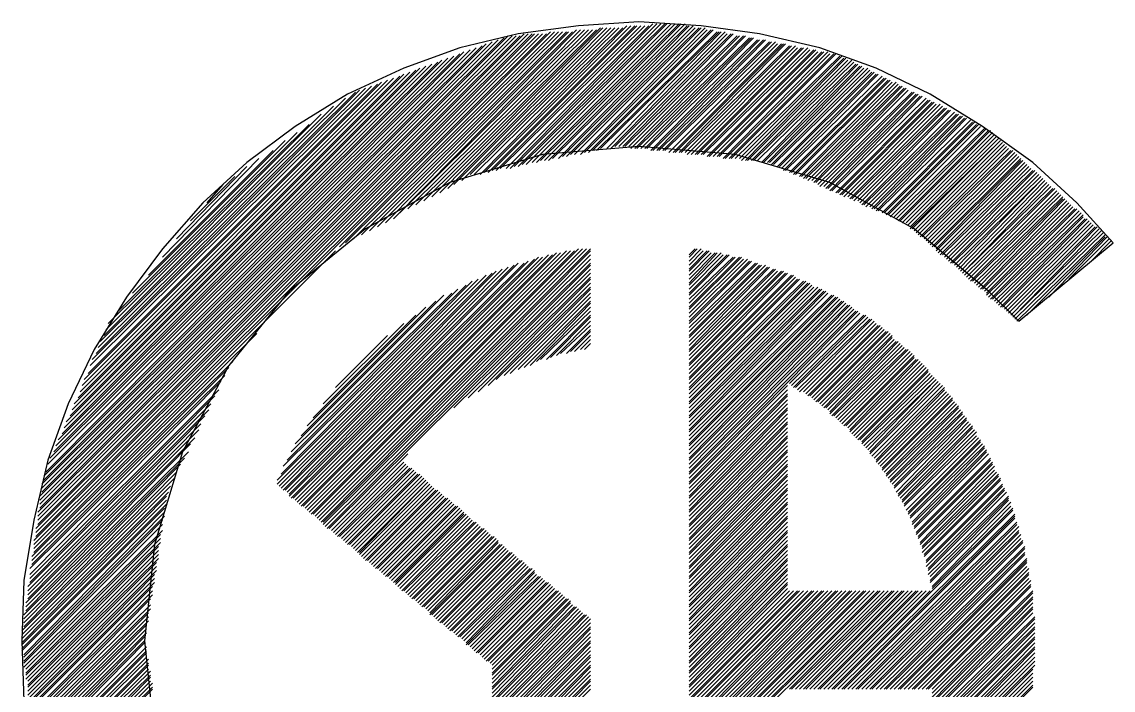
# Model space of a CAD drawing. Extents: x 11 to 601, y 12 to 779.
# Drawn here: x 544.5 to 577.08, y 195.21 to 215.16 of the extents above; entities that cross this region are included whole.
import ezdxf

# ---------------------------------------------------------------- set-up
doc = ezdxf.new("R2010")
doc.units = 0
doc.layers.add('DH152', color=7, linetype='CONTINUOUS')

msp = doc.modelspace()

# ---------------------------------------------------------------- linework, layer by layer
at = {"layer": 'DH152', "color": 7}
for points in [[(577.079986, 208.559995), (575.999986, 209.759995), (574.679986, 210.959995), (573.179986, 212.039995), (571.619986, 212.999995), (569.999986, 213.779995), (568.319986, 214.379995), (566.519986, 214.799995), (564.779986, 215.039995), (562.919986, 215.159995), (561.119986, 215.039995), (559.319986, 214.799995), (557.579986, 214.379995), (555.899986, 213.779995), (554.219986, 212.999995), (552.659986, 212.039995), (551.219986, 210.959995), (549.899986, 209.759995), (548.699986, 208.379995), (547.619986, 206.939995), (546.659986, 205.379995), (545.879986, 203.759995), (545.279986, 202.079995), (544.859986, 200.279995), (544.559986, 198.479995), (544.499986, 196.679995), (544.559986, 194.879995)], [(562.559986, 215.039995), (558.179986, 210.599995)], [(562.679986, 215.039995), (558.299986, 210.659995)], [(562.799986, 215.039995), (558.419986, 210.659995)], [(562.859986, 215.039995), (558.539986, 210.719995)], [(562.979986, 215.039995), (558.659986, 210.719995)], [(563.099986, 215.039995), (558.779986, 210.779995)], [(563.219986, 215.039995), (558.959986, 210.779995)], [(563.339986, 215.099995), (559.079986, 210.779995)], [(563.459986, 215.099995), (559.199986, 210.839995)], [(563.579986, 215.099995), (559.319986, 210.839995)], [(563.699986, 215.099995), (559.439986, 210.899995)], [(563.759986, 215.099995), (559.559986, 210.899995)], [(563.879986, 215.099995), (559.739986, 210.959995)], [(563.999986, 215.099995), (559.859986, 210.959995)], [(564.119986, 215.099995), (559.979986, 211.019995)], [(564.179986, 215.099995), (560.099986, 211.019995)], [(564.299986, 215.099995), (560.219986, 211.019995)], [(564.359986, 215.039995), (560.339986, 211.079995)], [(564.419986, 215.039995), (560.519986, 211.079995)], [(564.539986, 215.039995), (560.639986, 211.139995)], [(560.279986, 214.859995), (544.859986, 199.439995)], [(560.159986, 214.799995), (544.859986, 199.559995)], [(560.039986, 214.799995), (544.859986, 199.679995)], [(559.919986, 214.799995), (544.919986, 199.799995)], [(559.799986, 214.799995), (544.919986, 199.919995)], [(559.739986, 214.799995), (544.919986, 200.039995)], [(559.619986, 214.799995), (544.979986, 200.159995)], [(559.499986, 214.799995), (544.979986, 200.279995)], [(559.379986, 214.739995), (544.979986, 200.399995)], [(559.259986, 214.739995), (544.979986, 200.519995)], [(559.139986, 214.739995), (545.039986, 200.639995)], [(559.019986, 214.739995), (545.039986, 200.759995)], [(560.399986, 214.859995), (553.979986, 208.439995)], [(560.519986, 214.859995), (554.159986, 208.559995)], [(560.639986, 214.859995), (554.399986, 208.679995)], [(560.759986, 214.859995), (554.639986, 208.799995)], [(560.819986, 214.859995), (554.879986, 208.919995)], [(560.939986, 214.859995), (555.119986, 209.039995)], [(561.059986, 214.919995), (555.359986, 209.159995)], [(561.179986, 214.919995), (555.599986, 209.279995)], [(561.299986, 214.919995), (555.779986, 209.459995)], [(561.419986, 214.919995), (556.019986, 209.579995)], [(561.539986, 214.919995), (556.259986, 209.699995)], [(561.659986, 214.919995), (556.499986, 209.819995)], [(561.779986, 214.979995), (556.739986, 209.939995)], [(561.839986, 214.979995), (556.979986, 210.059995)], [(561.959986, 214.979995), (557.219986, 210.179995)], [(562.079986, 214.979995), (557.399986, 210.299995)], [(562.199986, 214.979995), (557.639986, 210.419995)], [(562.319986, 214.979995), (557.879986, 210.599995)], [(562.439986, 214.979995), (557.999986, 210.599995)], [(564.599986, 214.979995), (560.759986, 211.139995)], [(564.719986, 214.979995), (560.879986, 211.199995)], [(564.779986, 214.979995), (560.999986, 211.199995)], [(564.899986, 214.979995), (561.179986, 211.199995)], [(564.959986, 214.919995), (561.299986, 211.259995)], [(565.079986, 214.919995), (561.419986, 211.259995)], [(565.139986, 214.919995), (561.539986, 211.319995)], [(565.259986, 214.859995), (561.659986, 211.319995)], [(565.319986, 214.859995), (561.779986, 211.379995)], [(565.379986, 214.859995), (561.959986, 211.379995)], [(565.499986, 214.859995), (562.079986, 211.379995)], [(565.559986, 214.799995), (562.199986, 211.439995)], [(565.679986, 214.799995), (562.319986, 211.439995)], [(565.739986, 214.799995), (562.439986, 211.439995)], [(565.859986, 214.739995), (562.499986, 211.439995)], [(565.919986, 214.739995), (562.619986, 211.439995)], [(566.039986, 214.739995), (562.679986, 211.379995)], [(566.099986, 214.739995), (562.799986, 211.379995)], [(558.899986, 214.679995), (545.039986, 200.879995)], [(558.719986, 214.619995), (545.039986, 200.999995)], [(558.539986, 214.559995), (545.099986, 201.119995)], [(558.359986, 214.499995), (545.099986, 201.239995)], [(558.239986, 214.439995), (545.099986, 201.359995)], [(558.059986, 214.379995), (545.159986, 201.479995)], [(566.219986, 214.679995), (562.859986, 211.379995)], [(566.279986, 214.679995), (562.979986, 211.379995)], [(566.339986, 214.679995), (563.099986, 211.379995)], [(566.459986, 214.619995), (563.159986, 211.379995)], [(566.519986, 214.619995), (563.279986, 211.319995)], [(566.639986, 214.619995), (563.339986, 211.319995)], [(566.699986, 214.619995), (563.459986, 211.319995)], [(566.819986, 214.559995), (563.519986, 211.319995)], [(566.879986, 214.559995), (563.639986, 211.319995)], [(566.999986, 214.559995), (563.699986, 211.319995)], [(567.059986, 214.499995), (563.819986, 211.259995)], [(567.179986, 214.499995), (563.939986, 211.259995)], [(567.239986, 214.499995), (563.999986, 211.259995)], [(567.299986, 214.499995), (564.119986, 211.259995)], [(567.419986, 214.439995), (564.179986, 211.259995)], [(567.479986, 214.439995), (564.299986, 211.259995)], [(567.599986, 214.439995), (564.359986, 211.199995)], [(567.659986, 214.379995), (564.479986, 211.199995)], [(567.779986, 214.379995), (564.599986, 211.199995)], [(567.839986, 214.379995), (564.659986, 211.199995)], [(567.959986, 214.379995), (564.779986, 211.199995)], [(557.879986, 214.319995), (545.159986, 201.599995)], [(557.699986, 214.259995), (545.219986, 201.719995)], [(557.579986, 214.199995), (545.279986, 201.959995)], [(557.399986, 214.139995), (545.339986, 202.139995)], [(557.219986, 214.079995), (545.459986, 202.319995)], [(568.019986, 214.319995), (564.839986, 211.199995)], [(568.139986, 214.319995), (564.959986, 211.139995)], [(568.199986, 214.319995), (565.019986, 211.139995)], [(568.259986, 214.259995), (565.139986, 211.139995)], [(568.379986, 214.259995), (565.259986, 211.139995)], [(568.439986, 214.259995), (565.319986, 211.139995)], [(568.559986, 214.259995), (565.439986, 211.079995)], [(568.619986, 214.199995), (565.499986, 211.079995)], [(568.739986, 214.199995), (565.619986, 211.079995)], [(568.799986, 214.199995), (565.679986, 211.079995)], [(568.919986, 214.139995), (565.799986, 211.079995)], [(568.979986, 214.139995), (565.919986, 211.079995)], [(569.039986, 214.079995), (565.979986, 211.019995)], [(569.099986, 214.079995), (566.099986, 211.019995)], [(557.039986, 214.019995), (545.519986, 202.499995)], [(556.919986, 213.959995), (545.579986, 202.679995)], [(556.739986, 213.899995), (545.699986, 202.859995)], [(556.559986, 213.839995), (545.759986, 203.039995)], [(556.379986, 213.779995), (545.819986, 203.219995)], [(569.159986, 214.019995), (566.159986, 211.019995)], [(569.279986, 214.019995), (566.279986, 211.019995)], [(569.339986, 213.959995), (566.339986, 211.019995)], [(569.399986, 213.899995), (566.459986, 211.019995)], [(569.459986, 213.899995), (566.579986, 210.959995)], [(569.519986, 213.839995), (566.639986, 210.959995)], [(569.579986, 213.839995), (566.759986, 210.959995)], [(569.639986, 213.779995), (566.819986, 210.959995)], [(569.759986, 213.779995), (566.879986, 210.899995)], [(556.259986, 213.719995), (545.939986, 203.399995)], [(556.079986, 213.659995), (545.999986, 203.579995)], [(555.899986, 213.599995), (546.059986, 203.759995)], [(555.779986, 213.539995), (546.179986, 203.939995)], [(555.599986, 213.479995), (546.239986, 204.119995)], [(555.419986, 213.419995), (546.299986, 204.299995)], [(569.819986, 213.719995), (566.939986, 210.899995)], [(569.879986, 213.659995), (567.059986, 210.839995)], [(569.939986, 213.659995), (567.119986, 210.839995)], [(569.999986, 213.599995), (567.179986, 210.779995)], [(570.059986, 213.599995), (567.239986, 210.719995)], [(570.179986, 213.539995), (567.299986, 210.719995)], [(570.239986, 213.479995), (567.419986, 210.659995)], [(570.299986, 213.479995), (567.479986, 210.659995)], [(570.359986, 213.419995), (567.539986, 210.599995)], [(570.419986, 213.419995), (567.599986, 210.599995)], [(555.239986, 213.359995), (546.359986, 204.479995)], [(555.119986, 213.299995), (546.479986, 204.659995)], [(554.939986, 213.239995), (546.539986, 204.899995)], [(554.759986, 213.179995), (546.599986, 205.079995)], [(554.579986, 213.119995), (546.719986, 205.259995)], [(570.479986, 213.359995), (567.719986, 210.539995)], [(570.599986, 213.359995), (567.779986, 210.539995)], [(570.659986, 213.299995), (567.839986, 210.479995)], [(570.719986, 213.239995), (567.899986, 210.479995)], [(570.779986, 213.239995), (567.959986, 210.419995)], [(570.839986, 213.179995), (568.079986, 210.419995)], [(570.899986, 213.179995), (568.139986, 210.359995)], [(570.959986, 213.119995), (568.199986, 210.359995)], [(554.459986, 213.059995), (546.779986, 205.439995)], [(554.159986, 212.879995), (546.839986, 205.619995)], [(571.079986, 213.059995), (568.259986, 210.299995)], [(571.139986, 213.059995), (568.319986, 210.239995)], [(571.199986, 212.999995), (568.439986, 210.239995)], [(571.259986, 212.999995), (568.499986, 210.179995)], [(571.319986, 212.939995), (568.559986, 210.179995)], [(571.379986, 212.939995), (568.619986, 210.119995)], [(571.499986, 212.879995), (568.679986, 210.119995)], [(571.559986, 212.819995), (568.799986, 210.059995)], [(571.619986, 212.819995), (568.859986, 210.059995)], [(571.679986, 212.759995), (568.919986, 209.999995)], [(571.739986, 212.759995), (568.979986, 209.999995)], [(553.799986, 212.639995), (546.959986, 205.799995)], [(571.799986, 212.699995), (569.039986, 209.939995)], [(571.919986, 212.699995), (569.159986, 209.939995)], [(571.979986, 212.639995), (569.219986, 209.879995)], [(572.039986, 212.579995), (569.279986, 209.879995)], [(572.099986, 212.579995), (569.339986, 209.819995)], [(572.159986, 212.519995), (569.459986, 209.819995)], [(572.219986, 212.519995), (569.519986, 209.759995)], [(572.339986, 212.459995), (569.579986, 209.699995)], [(553.439986, 212.399995), (547.019986, 205.979995)], [(553.079986, 212.099995), (547.079986, 206.159995)], [(572.399986, 212.399995), (569.639986, 209.699995)], [(572.459986, 212.399995), (569.699986, 209.639995)], [(572.519986, 212.339995), (569.819986, 209.639995)], [(572.579986, 212.339995), (569.879986, 209.579995)], [(572.639986, 212.279995), (569.939986, 209.579995)], [(572.699986, 212.279995), (569.999986, 209.519995)], [(572.819986, 212.219995), (570.059986, 209.519995)], [(572.879986, 212.159995), (570.179986, 209.459995)], [(572.939986, 212.159995), (570.239986, 209.459995)], [(572.999986, 212.099995), (570.299986, 209.399995)], [(573.059986, 212.099995), (570.359986, 209.399995)], [(552.719986, 211.859995), (547.379986, 206.519995)], [(573.119986, 212.039995), (570.419986, 209.339995)], [(573.239986, 211.979995), (570.539986, 209.339995)], [(573.299986, 211.979995), (570.599986, 209.279995)], [(573.359986, 211.919995), (570.659986, 209.219995)], [(573.419986, 211.919995), (570.719986, 209.219995)], [(573.479986, 211.859995), (570.779986, 209.159995)], [(573.539986, 211.799995), (570.899986, 209.159995)], [(552.359986, 211.619995), (547.799986, 207.059995)], [(573.599986, 211.739995), (570.959986, 209.099995)], [(573.659986, 211.679995), (571.019986, 209.039995)], [(573.719986, 211.619995), (571.019986, 208.979995)], [(573.719986, 211.619995), (571.079986, 208.979995)], [(573.779986, 211.559995), (571.139986, 208.919995)], [(573.839986, 211.499995), (571.199986, 208.859995)], [(574.259986, 206.219995), (573.359986, 207.119995), (571.139986, 208.979995), (568.619986, 210.359995), (565.799986, 211.199995), (562.919986, 211.439995), (560.039986, 211.199995), (557.279986, 210.359995), (554.759986, 208.979995), (552.479986, 207.119995), (550.679986, 204.899995), (549.299986, 202.319995), (548.459986, 199.559995), (548.159986, 196.679995), (548.459986, 193.799995)], [(551.999986, 211.319995), (548.279986, 207.599995)], [(573.899986, 211.439995), (571.259986, 208.799995)], [(573.959986, 211.379995), (571.319986, 208.739995)], [(574.019986, 211.319995), (571.379986, 208.739995)], [(574.079986, 211.319995), (571.439986, 208.679995)], [(574.139986, 211.259995), (571.499986, 208.619995)], [(574.199986, 211.199995), (571.559986, 208.559995)], [(574.259986, 211.139995), (571.619986, 208.499995)], [(551.579986, 211.079995), (548.699986, 208.139995)], [(551.219986, 210.839995), (549.119986, 208.679995)], [(574.319986, 211.079995), (571.679986, 208.439995)], [(574.319986, 211.019995), (571.739986, 208.439995)], [(574.379986, 211.019995), (571.799986, 208.379995)], [(574.439986, 210.959995), (571.799986, 208.319995)], [(574.499986, 210.899995), (571.859986, 208.259995)], [(574.559986, 210.839995), (571.919986, 208.199995)], [(550.859986, 210.539995), (549.539986, 209.219995)], [(574.619986, 210.779995), (571.979986, 208.199995)], [(574.679986, 210.719995), (572.039986, 208.139995)], [(574.739986, 210.719995), (572.099986, 208.079995)], [(574.799986, 210.659995), (572.159986, 208.019995)], [(574.859986, 210.599995), (572.219986, 207.959995)], [(574.919986, 210.539995), (572.279986, 207.959995)], [(574.979986, 210.479995), (572.339986, 207.899995)], [(574.979986, 210.479995), (572.399986, 207.839995)], [(550.499986, 210.299995), (550.019986, 209.759995)], [(575.039986, 210.419995), (572.459986, 207.779995)], [(575.099986, 210.359995), (572.519986, 207.719995)], [(575.159986, 210.299995), (572.579986, 207.659995)], [(575.219986, 210.239995), (572.579986, 207.659995)], [(575.279986, 210.179995), (572.639986, 207.599995)], [(575.339986, 210.179995), (572.699986, 207.539995)], [(575.399986, 210.119995), (572.759986, 207.479995)], [(575.459986, 210.059995), (572.819986, 207.419995)], [(575.519986, 209.999995), (572.879986, 207.419995)], [(575.579986, 209.939995), (572.939986, 207.359995)], [(575.579986, 209.879995), (572.999986, 207.299995)], [(575.639986, 209.879995), (573.059986, 207.239995)], [(575.699986, 209.819995), (573.119986, 207.179995)], [(575.759986, 209.759995), (573.179986, 207.179995)], [(575.819986, 209.699995), (573.239986, 207.119995)], [(575.879986, 209.639995), (573.299986, 207.059995)], [(575.939986, 209.579995), (573.299986, 206.999995)], [(575.999986, 209.579995), (573.359986, 206.939995)], [(576.059986, 209.519995), (573.419986, 206.879995)], [(576.119986, 209.459995), (573.479986, 206.879995)], [(576.179986, 209.399995), (573.539986, 206.819995)], [(576.179986, 209.339995), (573.599986, 206.759995)], [(576.239986, 209.279995), (573.659986, 206.699995)], [(576.299986, 209.279995), (573.719986, 206.639995)], [(576.359986, 209.219995), (573.779986, 206.639995)], [(576.419986, 209.159995), (573.839986, 206.579995)], [(576.479986, 209.099995), (573.899986, 206.519995)], [(576.539986, 209.039995), (573.959986, 206.459995)], [(576.599986, 209.039995), (574.019986, 206.399995)], [(576.659986, 208.979995), (574.079986, 206.339995)], [(576.719986, 208.919995), (574.079986, 206.339995)], [(576.779986, 208.859995), (574.139986, 206.279995)], [(576.839986, 208.799995), (574.199986, 206.219995)], [(574.259986, 206.219995), (577.079986, 208.559995)], [(576.839986, 208.739995), (574.499986, 206.399995)], [(576.899986, 208.739995), (575.159986, 206.939995)], [(576.959986, 208.679995), (575.759986, 207.479995)], [(577.019986, 208.619995), (576.419986, 208.019995)], [(553.859986, 208.319995), (544.859986, 199.319995)], [(560.219986, 208.199995), (552.779986, 200.759995)], [(560.339986, 208.199995), (552.839986, 200.699995)], [(560.459986, 208.259995), (552.899986, 200.699995)], [(560.579986, 208.259995), (552.959986, 200.639995)], [(560.759986, 208.319995), (553.019986, 200.579995)], [(560.879986, 208.319995), (553.079986, 200.519995)], [(560.999986, 208.319995), (553.139986, 200.459995)], [(561.119986, 208.379995), (553.199986, 200.459995)], [(561.239986, 208.379995), (553.259986, 200.399995)], [(561.359986, 208.379995), (553.319986, 200.339995)], [(561.479986, 208.379995), (553.379986, 200.279995)], [(561.479986, 208.319995), (553.439986, 200.219995)], [(561.479986, 208.199995), (553.499986, 200.219995)], [(564.779986, 208.379995), (564.419986, 208.019995)], [(564.659986, 208.379995), (564.419986, 208.139995)], [(564.599986, 208.379995), (564.419986, 208.199995)], [(565.019986, 208.319995), (564.419986, 207.719995)], [(564.959986, 208.319995), (564.419986, 207.779995)], [(564.839986, 208.319995), (564.419986, 207.899995)], [(565.379986, 208.259995), (564.419986, 207.299995)], [(565.259986, 208.259995), (564.419986, 207.359995)], [(565.199986, 208.259995), (564.419986, 207.479995)], [(565.079986, 208.259995), (564.419986, 207.599995)], [(565.619986, 208.199995), (564.419986, 206.999995)], [(565.559986, 208.199995), (564.419986, 207.059995)], [(565.439986, 208.199995), (564.419986, 207.179995)], [(559.199986, 207.899995), (552.419986, 201.119995)], [(559.499986, 207.959995), (552.479986, 200.999995)], [(559.319986, 207.959995), (552.479986, 201.059995)], [(559.619986, 208.019995), (552.539986, 200.939995)], [(559.799986, 208.079995), (552.599986, 200.939995)], [(559.919986, 208.139995), (552.659986, 200.879995)], [(560.039986, 208.139995), (552.719986, 200.819995)], [(561.479986, 208.079995), (553.499986, 200.159995)], [(561.479986, 207.959995), (553.559986, 200.099995)], [(561.479986, 207.899995), (553.619986, 200.039995)], [(565.979986, 208.139995), (564.419986, 206.579995)], [(565.919986, 208.139995), (564.419986, 206.639995)], [(565.799986, 208.139995), (564.419986, 206.759995)], [(565.739986, 208.139995), (564.419986, 206.879995)], [(566.159986, 208.079995), (564.419986, 206.339995)], [(566.039986, 208.079995), (564.419986, 206.459995)], [(566.279986, 208.019995), (564.419986, 206.159995)], [(566.219986, 208.019995), (564.419986, 206.219995)], [(566.459986, 207.959995), (564.419986, 205.919995)], [(566.399986, 207.959995), (564.419986, 206.039995)], [(566.699986, 207.899995), (564.419986, 205.619995)], [(566.579986, 207.899995), (564.419986, 205.739995)], [(566.519986, 207.899995), (564.419986, 205.799995)], [(558.359986, 207.599995), (552.119986, 201.359995)], [(558.539986, 207.659995), (552.179986, 201.299995)], [(558.659986, 207.719995), (552.239986, 201.239995)], [(558.839986, 207.779995), (552.299986, 201.179995)], [(559.019986, 207.839995), (552.359986, 201.179995)], [(561.479986, 207.779995), (553.679986, 200.039995)], [(561.479986, 207.659995), (557.399986, 203.639995)], [(561.479986, 207.539995), (557.819986, 203.939995)], [(566.819986, 207.839995), (564.419986, 205.379995)], [(566.759986, 207.839995), (564.419986, 205.499995)], [(566.999986, 207.779995), (564.419986, 205.199995)], [(566.939986, 207.779995), (564.419986, 205.319995)], [(567.239986, 207.719995), (564.419986, 204.899995)], [(567.179986, 207.719995), (564.419986, 204.959995)], [(567.059986, 207.719995), (564.419986, 205.079995)], [(567.359986, 207.659995), (564.419986, 204.659995)], [(567.299986, 207.659995), (564.419986, 204.779995)], [(567.539986, 207.599995), (564.419986, 204.479995)], [(567.479986, 207.599995), (564.419986, 204.539995)], [(567.599986, 207.539995), (564.419986, 204.359995)], [(558.119986, 207.479995), (552.119986, 201.479995)], [(557.939986, 207.419995), (552.239986, 201.659995)], [(557.759986, 207.299995), (552.299986, 201.899995)], [(561.479986, 207.479995), (558.119986, 204.119995)], [(561.479986, 207.359995), (558.419986, 204.299995)], [(561.479986, 207.239995), (558.659986, 204.479995)], [(567.719986, 207.479995), (564.419986, 204.179995)], [(567.659986, 207.479995), (564.419986, 204.239995)], [(567.899986, 207.419995), (564.419986, 203.939995)], [(567.839986, 207.419995), (564.419986, 204.059995)], [(568.019986, 207.359995), (564.419986, 203.759995)], [(567.959986, 207.359995), (564.419986, 203.819995)], [(568.079986, 207.299995), (564.419986, 203.639995)], [(568.259986, 207.239995), (564.419986, 203.399995)], [(568.139986, 207.239995), (564.419986, 203.519995)], [(557.519986, 207.179995), (552.419986, 202.079995)], [(557.339986, 207.059995), (552.539986, 202.319995)], [(557.099986, 206.999995), (552.659986, 202.559995)], [(561.479986, 207.179995), (558.899986, 204.599995)], [(561.479986, 207.059995), (559.079986, 204.659995)], [(561.479986, 206.939995), (559.319986, 204.779995)], [(568.379986, 207.179995), (564.419986, 203.219995)], [(568.319986, 207.179995), (564.419986, 203.339995)], [(568.499986, 207.119995), (564.419986, 202.979995)], [(568.439986, 207.119995), (564.419986, 203.099995)], [(568.559986, 207.059995), (564.419986, 202.919995)], [(568.739986, 206.999995), (564.419986, 202.679995)], [(568.679986, 206.999995), (564.419986, 202.799995)], [(568.859986, 206.939995), (564.419986, 202.499995)], [(568.799986, 206.939995), (564.419986, 202.559995)], [(556.859986, 206.819995), (552.839986, 202.799995)], [(556.559986, 206.639995), (553.019986, 203.099995)], [(561.479986, 206.819995), (559.499986, 204.839995)], [(561.479986, 206.759995), (559.679986, 204.899995)], [(561.479986, 206.639995), (559.859986, 205.019995)], [(568.919986, 206.879995), (564.419986, 202.379995)], [(569.039986, 206.819995), (564.419986, 202.139995)], [(568.979986, 206.819995), (564.419986, 202.259995)], [(569.099986, 206.759995), (564.419986, 202.079995)], [(569.219986, 206.699995), (564.419986, 201.839995)], [(569.159986, 206.699995), (564.419986, 201.959995)], [(569.279986, 206.639995), (564.419986, 201.719995)], [(569.339986, 206.579995), (564.419986, 201.659995)], [(556.259986, 206.399995), (553.199986, 203.339995)], [(561.479986, 206.519995), (559.979986, 205.079995)], [(561.479986, 206.399995), (560.159986, 205.079995)], [(561.479986, 206.339995), (560.279986, 205.139995)], [(569.459986, 206.519995), (564.419986, 201.419995)], [(569.399986, 206.519995), (564.419986, 201.539995)], [(569.519986, 206.459995), (567.419986, 204.359995)], [(569.639986, 206.399995), (567.479986, 204.299995)], [(569.699986, 206.399995), (567.539986, 204.239995)], [(569.759986, 206.339995), (567.599986, 204.239995)], [(569.819986, 206.279995), (567.659986, 204.179995)], [(569.879986, 206.279995), (567.719986, 204.119995)], [(555.899986, 206.159995), (553.499986, 203.759995)], [(561.479986, 206.219995), (560.459986, 205.199995)], [(561.479986, 206.099995), (560.579986, 205.259995)], [(561.479986, 205.979995), (560.759986, 205.259995)], [(561.479986, 205.919995), (560.879986, 205.319995)], [(569.939986, 206.219995), (567.839986, 204.119995)], [(569.999986, 206.159995), (567.899986, 204.059995)], [(570.059986, 206.099995), (567.959986, 203.999995)], [(570.119986, 206.099995), (568.019986, 203.999995)], [(570.179986, 206.039995), (568.079986, 203.939995)], [(570.239986, 205.979995), (568.139986, 203.879995)], [(570.299986, 205.919995), (568.199986, 203.819995)], [(570.359986, 205.919995), (568.259986, 203.819995)], [(551.519986, 205.859995), (544.799986, 199.199995)], [(555.419986, 205.799995), (553.859986, 204.239995)], [(561.479986, 205.799995), (560.999986, 205.319995)], [(561.479986, 205.679995), (561.179986, 205.379995)], [(570.419986, 205.859995), (568.319986, 203.759995)], [(570.479986, 205.799995), (568.379986, 203.699995)], [(570.479986, 205.739995), (568.439986, 203.639995)], [(570.539986, 205.679995), (568.499986, 203.639995)], [(570.599986, 205.619995), (568.559986, 203.579995)], [(570.659986, 205.619995), (568.619986, 203.519995)], [(561.479986, 205.559995), (561.299986, 205.379995)], [(570.719986, 205.559995), (568.619986, 203.459995)], [(570.779986, 205.499995), (568.679986, 203.399995)], [(570.839986, 205.439995), (568.739986, 203.399995)], [(570.899986, 205.379995), (568.799986, 203.339995)], [(570.959986, 205.379995), (568.859986, 203.279995)], [(571.019986, 205.319995), (568.919986, 203.219995)], [(571.079986, 205.259995), (568.979986, 203.159995)], [(550.799986, 205.019995), (544.799986, 199.079995)], [(571.139986, 205.199995), (569.039986, 203.099995)], [(571.139986, 205.139995), (569.099986, 203.099995)], [(571.199986, 205.079995), (569.159986, 203.039995)], [(571.259986, 205.079995), (569.219986, 202.979995)], [(571.319986, 205.019995), (569.219986, 202.919995)], [(571.379986, 204.959995), (569.279986, 202.859995)], [(550.679986, 204.839995), (544.799986, 198.959995)], [(571.439986, 204.899995), (569.339986, 202.799995)], [(571.499986, 204.839995), (569.399986, 202.739995)], [(571.559986, 204.779995), (569.459986, 202.679995)], [(571.559986, 204.719995), (569.519986, 202.679995)], [(571.619986, 204.659995), (569.579986, 202.619995)], [(550.559986, 204.599995), (544.739986, 198.839995)], [(550.439986, 204.419995), (544.739986, 198.659995)], [(567.359986, 204.299995), (564.419986, 201.359995)], [(571.679986, 204.599995), (569.579986, 202.559995)], [(571.739986, 204.539995), (569.639986, 202.499995)], [(571.799986, 204.479995), (569.699986, 202.439995)], [(571.799986, 204.479995), (569.759986, 202.379995)], [(571.859986, 204.419995), (569.819986, 202.319995)], [(571.919986, 204.359995), (569.819986, 202.259995)], [(571.979986, 204.299995), (569.879986, 202.199995)], [(550.379986, 204.179995), (544.739986, 198.539995)], [(550.259986, 203.999995), (544.739986, 198.419995)], [(567.359986, 204.179995), (564.419986, 201.239995)], [(567.359986, 204.059995), (564.419986, 201.119995)], [(567.359986, 203.999995), (564.419986, 200.999995)], [(572.039986, 204.239995), (569.939986, 202.139995)], [(572.039986, 204.179995), (569.999986, 202.079995)], [(572.099986, 204.119995), (569.999986, 202.019995)], [(572.159986, 204.059995), (570.059986, 201.959995)], [(572.219986, 203.999995), (570.119986, 201.899995)], [(550.139986, 203.759995), (544.679986, 198.299995)], [(567.359986, 203.879995), (564.419986, 200.939995)], [(567.359986, 203.759995), (564.419986, 200.819995)], [(567.359986, 203.639995), (564.419986, 200.699995)], [(572.279986, 203.939995), (570.179986, 201.839995)], [(572.279986, 203.879995), (570.179986, 201.779995)], [(572.339986, 203.819995), (570.239986, 201.719995)], [(572.399986, 203.759995), (570.299986, 201.659995)], [(572.459986, 203.699995), (570.299986, 201.599995)], [(572.459986, 203.639995), (570.359986, 201.539995)], [(550.079986, 203.579995), (544.679986, 198.179995)], [(549.959986, 203.399995), (544.679986, 198.059995)], [(567.359986, 203.579995), (564.419986, 200.579995)], [(567.359986, 203.459995), (564.419986, 200.519995)], [(567.359986, 203.339995), (564.419986, 200.399995)], [(572.519986, 203.579995), (570.419986, 201.479995)], [(572.579986, 203.519995), (570.419986, 201.419995)], [(572.579986, 203.459995), (570.479986, 201.359995)], [(572.639986, 203.399995), (570.539986, 201.299995)], [(572.699986, 203.339995), (570.539986, 201.239995)], [(549.779986, 202.979995), (544.619986, 197.819995)], [(549.839986, 203.159995), (544.679986, 197.939995)], [(567.359986, 203.219995), (564.419986, 200.279995)], [(567.359986, 203.159995), (564.419986, 200.159995)], [(567.359986, 203.039995), (564.419986, 200.099995)], [(572.699986, 203.279995), (570.599986, 201.119995)], [(572.759986, 203.219995), (570.659986, 201.059995)], [(572.819986, 203.159995), (570.659986, 200.999995)], [(572.879986, 203.099995), (570.719986, 200.939995)], [(572.879986, 203.039995), (570.779986, 200.879995)], [(572.939986, 202.979995), (570.779986, 200.819995)], [(549.659986, 202.739995), (544.619986, 197.699995)], [(567.359986, 202.919995), (564.419986, 199.979995)], [(567.359986, 202.799995), (564.419986, 199.859995)], [(567.359986, 202.739995), (564.419986, 199.739995)], [(572.999986, 202.919995), (570.839986, 200.759995)], [(572.999986, 202.799995), (570.839986, 200.699995)], [(573.059986, 202.739995), (570.899986, 200.579995)], [(573.119986, 202.679995), (570.959986, 200.519995)], [(549.539986, 202.559995), (544.619986, 197.579995)], [(567.359986, 202.619995), (564.419986, 199.679995)], [(567.359986, 202.499995), (564.419986, 199.559995)], [(567.359986, 202.379995), (564.419986, 199.439995)], [(573.119986, 202.619995), (570.959986, 200.459995)], [(573.179986, 202.559995), (571.019986, 200.399995)], [(573.239986, 202.499995), (571.019986, 200.339995)], [(573.239986, 202.439995), (571.079986, 200.219995)], [(573.299986, 202.379995), (571.079986, 200.159995)], [(549.479986, 202.319995), (544.559986, 197.459995)], [(549.359986, 202.139995), (544.559986, 197.339995)], [(556.019986, 202.259995), (553.739986, 199.979995)], [(555.899986, 202.019995), (553.799986, 199.919995)], [(567.359986, 202.319995), (564.419986, 199.319995)], [(567.359986, 202.199995), (564.419986, 199.259995)], [(567.359986, 202.079995), (564.419986, 199.139995)], [(573.299986, 202.319995), (571.139986, 200.099995)], [(573.359986, 202.259995), (571.139986, 200.039995)], [(573.419986, 202.139995), (571.199986, 199.919995)], [(573.419986, 202.079995), (571.199986, 199.859995)], [(573.479986, 202.019995), (571.259986, 199.799995)], [(549.239986, 201.959995), (544.559986, 197.219995)], [(549.119986, 201.719995), (544.559986, 197.099995)], [(555.959986, 201.959995), (553.859986, 199.859995)], [(556.019986, 201.899995), (553.919986, 199.799995)], [(556.079986, 201.839995), (553.979986, 199.799995)], [(556.139986, 201.839995), (554.039986, 199.739995)], [(556.199986, 201.779995), (554.099986, 199.679995)], [(556.259986, 201.719995), (554.159986, 199.619995)], [(567.359986, 201.959995), (564.419986, 199.019995)], [(567.359986, 201.899995), (564.419986, 198.899995)], [(567.359986, 201.779995), (564.419986, 198.839995)], [(573.479986, 201.959995), (571.259986, 199.739995)], [(573.539986, 201.899995), (571.319986, 199.619995)], [(573.539986, 201.779995), (571.319986, 199.559995)], [(573.599986, 201.719995), (571.379986, 199.499995)], [(549.059986, 201.539995), (544.499986, 196.979995)], [(556.319986, 201.659995), (554.219986, 199.559995)], [(556.379986, 201.659995), (554.279986, 199.559995)], [(556.439986, 201.599995), (554.339986, 199.499995)], [(556.499986, 201.539995), (554.399986, 199.439995)], [(556.559986, 201.479995), (554.459986, 199.379995)], [(556.619986, 201.419995), (554.519986, 199.319995)], [(556.619986, 201.419995), (554.579986, 199.319995)], [(556.679986, 201.359995), (554.579986, 199.259995)], [(567.359986, 201.659995), (564.419986, 198.719995)], [(567.359986, 201.599995), (564.419986, 198.599995)], [(567.359986, 201.479995), (564.419986, 198.539995)], [(567.359986, 201.359995), (564.419986, 198.419995)], [(573.659986, 201.659995), (571.379986, 199.439995)], [(573.659986, 201.599995), (571.379986, 199.319995)], [(573.719986, 201.539995), (571.439986, 199.259995)], [(573.719986, 201.479995), (571.439986, 199.199995)], [(573.779986, 201.359995), (571.499986, 199.079995)], [(548.939986, 201.299995), (544.499986, 196.859995)], [(548.879986, 201.119995), (544.499986, 196.739995)], [(556.739986, 201.299995), (554.639986, 199.199995)], [(556.799986, 201.239995), (554.699986, 199.139995)], [(556.859986, 201.179995), (554.759986, 199.079995)], [(556.919986, 201.179995), (554.819986, 199.079995)], [(556.979986, 201.119995), (554.879986, 199.019995)], [(557.039986, 201.059995), (554.939986, 198.959995)], [(567.359986, 201.239995), (564.419986, 198.299995)], [(567.359986, 201.179995), (564.419986, 198.179995)], [(567.359986, 201.059995), (564.419986, 198.119995)], [(573.779986, 201.299995), (571.499986, 199.019995)], [(573.839986, 201.239995), (571.499986, 198.899995)], [(573.839986, 201.179995), (571.559986, 198.839995)], [(573.899986, 201.119995), (571.559986, 198.779995)], [(548.819986, 200.999995), (544.499986, 196.619995)], [(548.819986, 200.879995), (544.499986, 196.559995)], [(548.819986, 200.759995), (544.499986, 196.439995)], [(557.099986, 200.999995), (554.999986, 198.899995)], [(557.159986, 200.939995), (555.059986, 198.839995)], [(557.219986, 200.939995), (555.119986, 198.839995)], [(557.279986, 200.879995), (555.179986, 198.779995)], [(557.339986, 200.819995), (555.239986, 198.719995)], [(557.399986, 200.759995), (555.299986, 198.659995)], [(557.459986, 200.699995), (555.359986, 198.599995)], [(557.519986, 200.699995), (555.419986, 198.599995)], [(567.359986, 200.939995), (564.419986, 197.999995)], [(567.359986, 200.819995), (564.419986, 197.879995)], [(567.359986, 200.759995), (564.419986, 197.759995)], [(573.959986, 200.999995), (571.559986, 198.659995)], [(573.959986, 200.939995), (571.619986, 198.599995)], [(573.959986, 200.879995), (571.619986, 198.479995)], [(574.019986, 200.819995), (571.619986, 198.419995)], [(574.019986, 200.699995), (571.679986, 198.299995)], [(548.759986, 200.639995), (544.499986, 196.379995)], [(548.759986, 200.519995), (544.559986, 196.259995)], [(548.759986, 200.399995), (544.559986, 196.199995)], [(557.579986, 200.639995), (555.479986, 198.539995)], [(557.639986, 200.579995), (555.539986, 198.479995)], [(557.699986, 200.519995), (555.599986, 198.419995)], [(557.759986, 200.459995), (555.659986, 198.359995)], [(557.699986, 200.459995), (555.659986, 198.419995)], [(557.819986, 200.399995), (555.719986, 198.299995)], [(567.359986, 200.639995), (564.419986, 197.699995)], [(567.359986, 200.519995), (564.419986, 197.579995)], [(567.359986, 200.399995), (564.419986, 197.459995)], [(574.079986, 200.579995), (568.739986, 195.239995)], [(574.139986, 200.459995), (568.859986, 195.239995)], [(574.139986, 200.399995), (568.979986, 195.239995)], [(574.079986, 200.639995), (571.679986, 198.239995)], [(548.699986, 200.279995), (544.559986, 196.079995)], [(548.699986, 200.159995), (544.559986, 196.019995)], [(557.879986, 200.339995), (555.779986, 198.239995)], [(557.939986, 200.279995), (555.839986, 198.179995)], [(557.999986, 200.219995), (555.899986, 198.179995)], [(558.059986, 200.219995), (555.959986, 198.119995)], [(558.119986, 200.159995), (556.019986, 198.059995)], [(558.179986, 200.099995), (556.079986, 197.999995)], [(567.359986, 200.339995), (564.419986, 197.339995)], [(567.359986, 200.219995), (564.419986, 197.279995)], [(567.359986, 200.099995), (564.419986, 197.159995)], [(574.139986, 200.339995), (569.039986, 195.239995)], [(574.199986, 200.219995), (569.159986, 195.239995)], [(574.199986, 200.159995), (569.279986, 195.239995)], [(574.259986, 200.099995), (569.399986, 195.239995)], [(548.699986, 199.979995), (544.559986, 195.899995)], [(548.639986, 199.859995), (544.619986, 195.839995)], [(548.639986, 199.739995), (544.619986, 195.719995)], [(558.239986, 200.039995), (556.139986, 197.939995)], [(558.299986, 200.039995), (556.199986, 197.939995)], [(558.359986, 199.979995), (556.259986, 197.879995)], [(558.419986, 199.919995), (556.319986, 197.819995)], [(558.479986, 199.859995), (556.379986, 197.759995)], [(558.539986, 199.799995), (556.439986, 197.699995)], [(558.599986, 199.799995), (556.499986, 197.699995)], [(558.659986, 199.739995), (556.559986, 197.639995)], [(567.359986, 199.979995), (564.419986, 197.039995)], [(567.359986, 199.919995), (564.419986, 196.919995)], [(567.359986, 199.799995), (564.419986, 196.859995)], [(574.259986, 199.979995), (569.459986, 195.239995)], [(574.259986, 199.919995), (569.579986, 195.239995)], [(574.319986, 199.859995), (569.699986, 195.239995)], [(574.319986, 199.739995), (569.819986, 195.239995)], [(548.639986, 199.619995), (544.619986, 195.659995)], [(548.579986, 199.499995), (544.619986, 195.539995)], [(558.719986, 199.679995), (556.619986, 197.579995)], [(558.719986, 199.619995), (556.679986, 197.519995)], [(558.779986, 199.559995), (556.679986, 197.459995)], [(558.839986, 199.559995), (556.739986, 197.459995)], [(558.899986, 199.499995), (556.799986, 197.399995)], [(558.959986, 199.439995), (556.859986, 197.339995)], [(567.359986, 199.679995), (564.419986, 196.739995)], [(567.359986, 199.559995), (564.419986, 196.619995)], [(567.359986, 199.499995), (564.419986, 196.499995)], [(574.379986, 199.679995), (569.879986, 195.239995)], [(574.379986, 199.619995), (569.999986, 195.239995)], [(574.439986, 199.499995), (570.119986, 195.239995)], [(574.439986, 199.439995), (570.239986, 195.239995)], [(548.579986, 199.379995), (544.679986, 195.479995)], [(548.579986, 199.259995), (544.679986, 195.359995)], [(548.579986, 199.139995), (544.679986, 195.299995)], [(559.019986, 199.379995), (556.919986, 197.279995)], [(559.079986, 199.319995), (556.979986, 197.219995)], [(559.139986, 199.319995), (557.039986, 197.219995)], [(559.199986, 199.259995), (557.099986, 197.159995)], [(559.259986, 199.199995), (557.159986, 197.099995)], [(559.319986, 199.139995), (557.219986, 197.039995)], [(559.379986, 199.079995), (557.279986, 196.979995)], [(559.439986, 199.079995), (557.339986, 196.979995)], [(567.359986, 199.379995), (564.419986, 196.439995)], [(567.359986, 199.259995), (564.419986, 196.319995)], [(567.359986, 199.139995), (564.419986, 196.199995)], [(567.359986, 199.079995), (564.419986, 196.079995)], [(574.439986, 199.319995), (570.299986, 195.239995)], [(574.439986, 199.259995), (570.419986, 195.239995)], [(574.499986, 199.139995), (570.539986, 195.239995)], [(574.499986, 199.079995), (570.659986, 195.239995)], [(548.519986, 199.019995), (544.679986, 195.179995)], [(548.519986, 198.899995), (544.679986, 195.059995)], [(548.519986, 198.779995), (544.739986, 194.999995)], [(559.499986, 199.019995), (557.399986, 196.919995)], [(559.559986, 198.959995), (557.459986, 196.859995)], [(559.619986, 198.899995), (557.519986, 196.799995)], [(559.679986, 198.839995), (557.579986, 196.799995)], [(559.739986, 198.839995), (557.639986, 196.739995)], [(559.799986, 198.779995), (557.699986, 196.679995)], [(567.359986, 198.959995), (564.419986, 196.019995)], [(567.359986, 198.839995), (564.419986, 195.899995)], [(567.359986, 198.779995), (564.419986, 195.779995)], [(574.499986, 199.019995), (570.719986, 195.239995)], [(574.499986, 198.899995), (570.839986, 195.239995)], [(574.559986, 198.839995), (570.959986, 195.239995)], [(548.459986, 198.659995), (544.739986, 194.879995)], [(548.459986, 198.539995), (544.739986, 194.819995)], [(548.459986, 198.419995), (544.739986, 194.699995)], [(559.799986, 198.719995), (557.759986, 196.619995)], [(559.859986, 198.659995), (557.759986, 196.559995)], [(559.919986, 198.599995), (557.819986, 196.559995)], [(559.979986, 198.599995), (557.879986, 196.499995)], [(560.039986, 198.539995), (557.939986, 196.439995)], [(560.099986, 198.479995), (557.999986, 196.379995)], [(560.159986, 198.419995), (558.059986, 196.319995)], [(560.219986, 198.419995), (558.119986, 196.319995)], [(567.359986, 198.659995), (564.419986, 195.719995)], [(567.359986, 198.539995), (564.419986, 195.599995)], [(567.359986, 198.419995), (564.419986, 195.479995)], [(574.559986, 198.719995), (571.079986, 195.239995)], [(574.559986, 198.659995), (571.139986, 195.239995)], [(574.559986, 198.539995), (571.259986, 195.239995)], [(574.619986, 198.479995), (571.379986, 195.239995)], [(548.399986, 198.299995), (544.739986, 194.639995)], [(548.399986, 198.179995), (544.799986, 194.519995)], [(560.279986, 198.359995), (558.179986, 196.259995)], [(560.339986, 198.299995), (558.239986, 196.199995)], [(560.399986, 198.239995), (558.299986, 196.139995)], [(560.459986, 198.179995), (558.359986, 196.079995)], [(560.519986, 198.179995), (558.419986, 196.079995)], [(560.579986, 198.119995), (558.479986, 196.019995)], [(567.359986, 198.359995), (564.419986, 195.359995)], [(567.359986, 198.239995), (564.419986, 195.299995)], [(568.439986, 198.179995), (564.419986, 194.099995)], [(568.379986, 198.179995), (564.419986, 194.219995)], [(568.259986, 198.179995), (564.419986, 194.339995)], [(568.139986, 198.179995), (564.419986, 194.459995)], [(568.079986, 198.179995), (564.419986, 194.519995)], [(567.959986, 198.179995), (564.419986, 194.639995)], [(567.839986, 198.179995), (564.419986, 194.759995)], [(567.719986, 198.179995), (564.419986, 194.879995)], [(567.659986, 198.179995), (564.419986, 194.939995)], [(567.539986, 198.179995), (564.419986, 195.059995)], [(567.419986, 198.179995), (564.419986, 195.179995)], [(570.239986, 198.179995), (564.419986, 192.359995)], [(570.119986, 198.179995), (564.419986, 192.479995)], [(570.059986, 198.179995), (564.419986, 192.539995)], [(569.939986, 198.179995), (564.419986, 192.659995)], [(569.819986, 198.179995), (564.419986, 192.779995)], [(569.699986, 198.179995), (564.419986, 192.899995)], [(569.639986, 198.179995), (564.419986, 192.959995)], [(569.519986, 198.179995), (564.419986, 193.079995)], [(569.399986, 198.179995), (564.419986, 193.199995)], [(569.279986, 198.179995), (564.419986, 193.259995)], [(569.219986, 198.179995), (564.419986, 193.379995)], [(569.099986, 198.179995), (564.419986, 193.499995)], [(568.979986, 198.179995), (564.419986, 193.619995)], [(568.859986, 198.179995), (564.419986, 193.679995)], [(568.799986, 198.179995), (564.419986, 193.799995)], [(568.679986, 198.179995), (564.419986, 193.919995)], [(568.559986, 198.179995), (564.419986, 194.039995)], [(570.359986, 198.179995), (567.419986, 195.239995)], [(570.479986, 198.179995), (567.479986, 195.239995)], [(570.539986, 198.179995), (567.599986, 195.239995)], [(570.659986, 198.179995), (567.719986, 195.239995)], [(570.779986, 198.179995), (567.839986, 195.239995)], [(570.839986, 198.179995), (567.899986, 195.239995)], [(570.959986, 198.179995), (568.019986, 195.239995)], [(571.079986, 198.179995), (568.139986, 195.239995)], [(571.199986, 198.179995), (568.259986, 195.239995)], [(571.259986, 198.179995), (568.319986, 195.239995)], [(571.379986, 198.179995), (568.439986, 195.239995)], [(571.499986, 198.179995), (568.559986, 195.239995)], [(571.619986, 198.179995), (568.679986, 195.239995)], [(574.619986, 198.359995), (571.499986, 195.239995)], [(574.619986, 198.299995), (571.559986, 195.239995)], [(574.679986, 198.179995), (571.679986, 195.239995)], [(574.679986, 198.119995), (571.679986, 195.119995)], [(548.399986, 198.059995), (544.799986, 194.459995)], [(548.339986, 197.939995), (544.799986, 194.339995)], [(560.639986, 198.059995), (558.539986, 195.959995)], [(560.699986, 197.999995), (558.539986, 195.839995)], [(560.819986, 197.939995), (558.539986, 195.659995)], [(560.759986, 197.939995), (558.539986, 195.719995)], [(560.879986, 197.879995), (558.539986, 195.539995)], [(560.879986, 197.819995), (558.539986, 195.419995)], [(574.679986, 197.819995), (571.559986, 194.699995)], [(574.679986, 197.999995), (571.619986, 194.939995)], [(574.679986, 197.939995), (571.619986, 194.819995)], [(548.339986, 197.759995), (544.799986, 194.279995)], [(548.339986, 197.639995), (544.799986, 194.159995)], [(548.279986, 197.519995), (544.859986, 194.099995)], [(560.939986, 197.759995), (558.539986, 195.299995)], [(561.059986, 197.699995), (558.539986, 195.119995)], [(560.999986, 197.699995), (558.539986, 195.239995)], [(561.119986, 197.639995), (558.539986, 194.999995)], [(561.179986, 197.579995), (558.539986, 194.879995)], [(561.239986, 197.519995), (558.539986, 194.819995)], [(561.359986, 197.459995), (558.539986, 194.579995)], [(561.299986, 197.459995), (558.539986, 194.699995)], [(574.679986, 197.519995), (571.439986, 194.279995)], [(574.679986, 197.639995), (571.499986, 194.399995)], [(574.679986, 197.699995), (571.559986, 194.579995)], [(548.279986, 197.399995), (544.859986, 193.979995)], [(548.279986, 197.279995), (544.859986, 193.919995)], [(548.219986, 197.159995), (544.859986, 193.799995)], [(561.419986, 197.399995), (558.539986, 194.459995)], [(561.479986, 197.339995), (558.539986, 194.399995)], [(561.479986, 197.219995), (558.539986, 194.279995)], [(574.739986, 197.219995), (571.319986, 193.799995)], [(574.739986, 197.339995), (571.379986, 193.979995)], [(574.739986, 197.399995), (571.439986, 194.159995)], [(548.219986, 197.039995), (544.859986, 193.679995)], [(548.219986, 196.919995), (544.919986, 193.619995)], [(548.159986, 196.799995), (544.919986, 193.499995)], [(561.479986, 197.099995), (558.539986, 194.159995)], [(561.479986, 197.039995), (558.539986, 194.039995)], [(561.479986, 196.919995), (558.539986, 193.979995)], [(561.479986, 196.799995), (558.539986, 193.859995)], [(574.739986, 196.799995), (571.079986, 193.139995)], [(574.739986, 196.919995), (571.139986, 193.319995)], [(574.739986, 197.039995), (571.199986, 193.499995)], [(574.739986, 197.099995), (571.259986, 193.679995)], [(548.159986, 196.679995), (544.919986, 193.439995)], [(548.159986, 196.619995), (544.919986, 193.319995)], [(548.219986, 196.499995), (544.979986, 193.259995)], [(561.479986, 196.679995), (558.539986, 193.739995)], [(561.479986, 196.619995), (558.539986, 193.619995)], [(561.479986, 196.499995), (558.539986, 193.559995)], [(574.739986, 196.499995), (570.779986, 192.539995)], [(574.739986, 196.619995), (570.899986, 192.719995)], [(574.739986, 196.739995), (570.959986, 192.959995)], [(548.219986, 196.379995), (544.979986, 193.139995)], [(548.219986, 196.319995), (544.979986, 193.079995)], [(548.219986, 196.199995), (544.979986, 192.959995)], [(548.279986, 196.139995), (544.979986, 192.899995)], [(561.479986, 196.379995), (558.539986, 193.439995)], [(561.479986, 196.259995), (558.539986, 193.319995)], [(561.479986, 196.199995), (558.539986, 193.259995)], [(574.739986, 196.199995), (570.299986, 191.759995)], [(574.739986, 196.319995), (570.479986, 192.059995)], [(574.739986, 196.439995), (570.659986, 192.299995)], [(548.279986, 196.019995), (545.039986, 192.779995)], [(548.279986, 195.959995), (545.039986, 192.719995)], [(548.279986, 195.839995), (545.039986, 192.599995)], [(561.479986, 196.079995), (558.539986, 193.139995)], [(561.479986, 195.959995), (558.539986, 193.019995)], [(561.479986, 195.899995), (558.539986, 192.899995)], [(574.739986, 195.959995), (569.939986, 191.219995)], [(574.679986, 195.839995), (569.999986, 191.159995)], [(574.739986, 196.079995), (570.059986, 191.399995)], [(548.339986, 195.779995), (545.039986, 192.539995)], [(548.339986, 195.659995), (545.039986, 192.419995)], [(548.339986, 195.599995), (545.099986, 192.299995)], [(561.479986, 195.779995), (558.539986, 192.839995)], [(561.479986, 195.659995), (558.539986, 192.719995)], [(561.479986, 195.539995), (558.539986, 192.599995)], [(574.679986, 195.719995), (570.059986, 191.099995)], [(574.679986, 195.599995), (570.119986, 191.039995)], [(548.339986, 195.479995), (545.099986, 192.239995)], [(548.399986, 195.419995), (545.099986, 192.119995)], [(548.399986, 195.299995), (545.099986, 192.059995)], [(548.399986, 195.239995), (545.099986, 191.939995)], [(561.479986, 195.479995), (558.539986, 192.479995)], [(561.479986, 195.359995), (558.539986, 192.419995)], [(561.479986, 195.239995), (558.539986, 192.299995)], [(574.679986, 195.479995), (570.179986, 190.979995)], [(574.679986, 195.359995), (570.239986, 190.919995)], [(574.679986, 195.299995), (570.299986, 190.919995)]]:
    msp.add_lwpolyline(points, dxfattribs=at)

doc.saveas('drawing.dxf')
